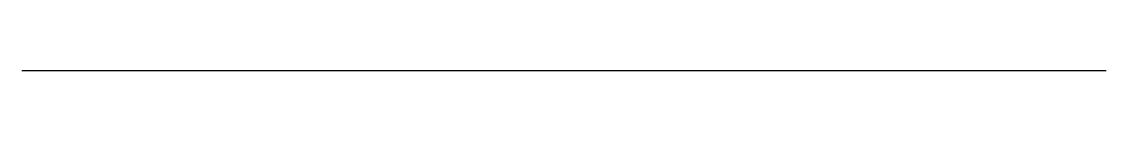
# Model space of a CAD drawing. Header units: metres. Extents: x 1000000 to 1000010, y 500002 to 500002.
import ezdxf

# ---------------------------------------------------------------- set-up
doc = ezdxf.new("R2010")
doc.units = ezdxf.units.M
doc.layers.add('ON', color=3, linetype='Continuous')

msp = doc.modelspace()

# ---------------------------------------------------------------- linework, layer by layer
at = {"layer": 'ON'}
msp.add_line((1000000, 500002), (1000010, 500002), dxfattribs=at)

doc.saveas('drawing.dxf')
